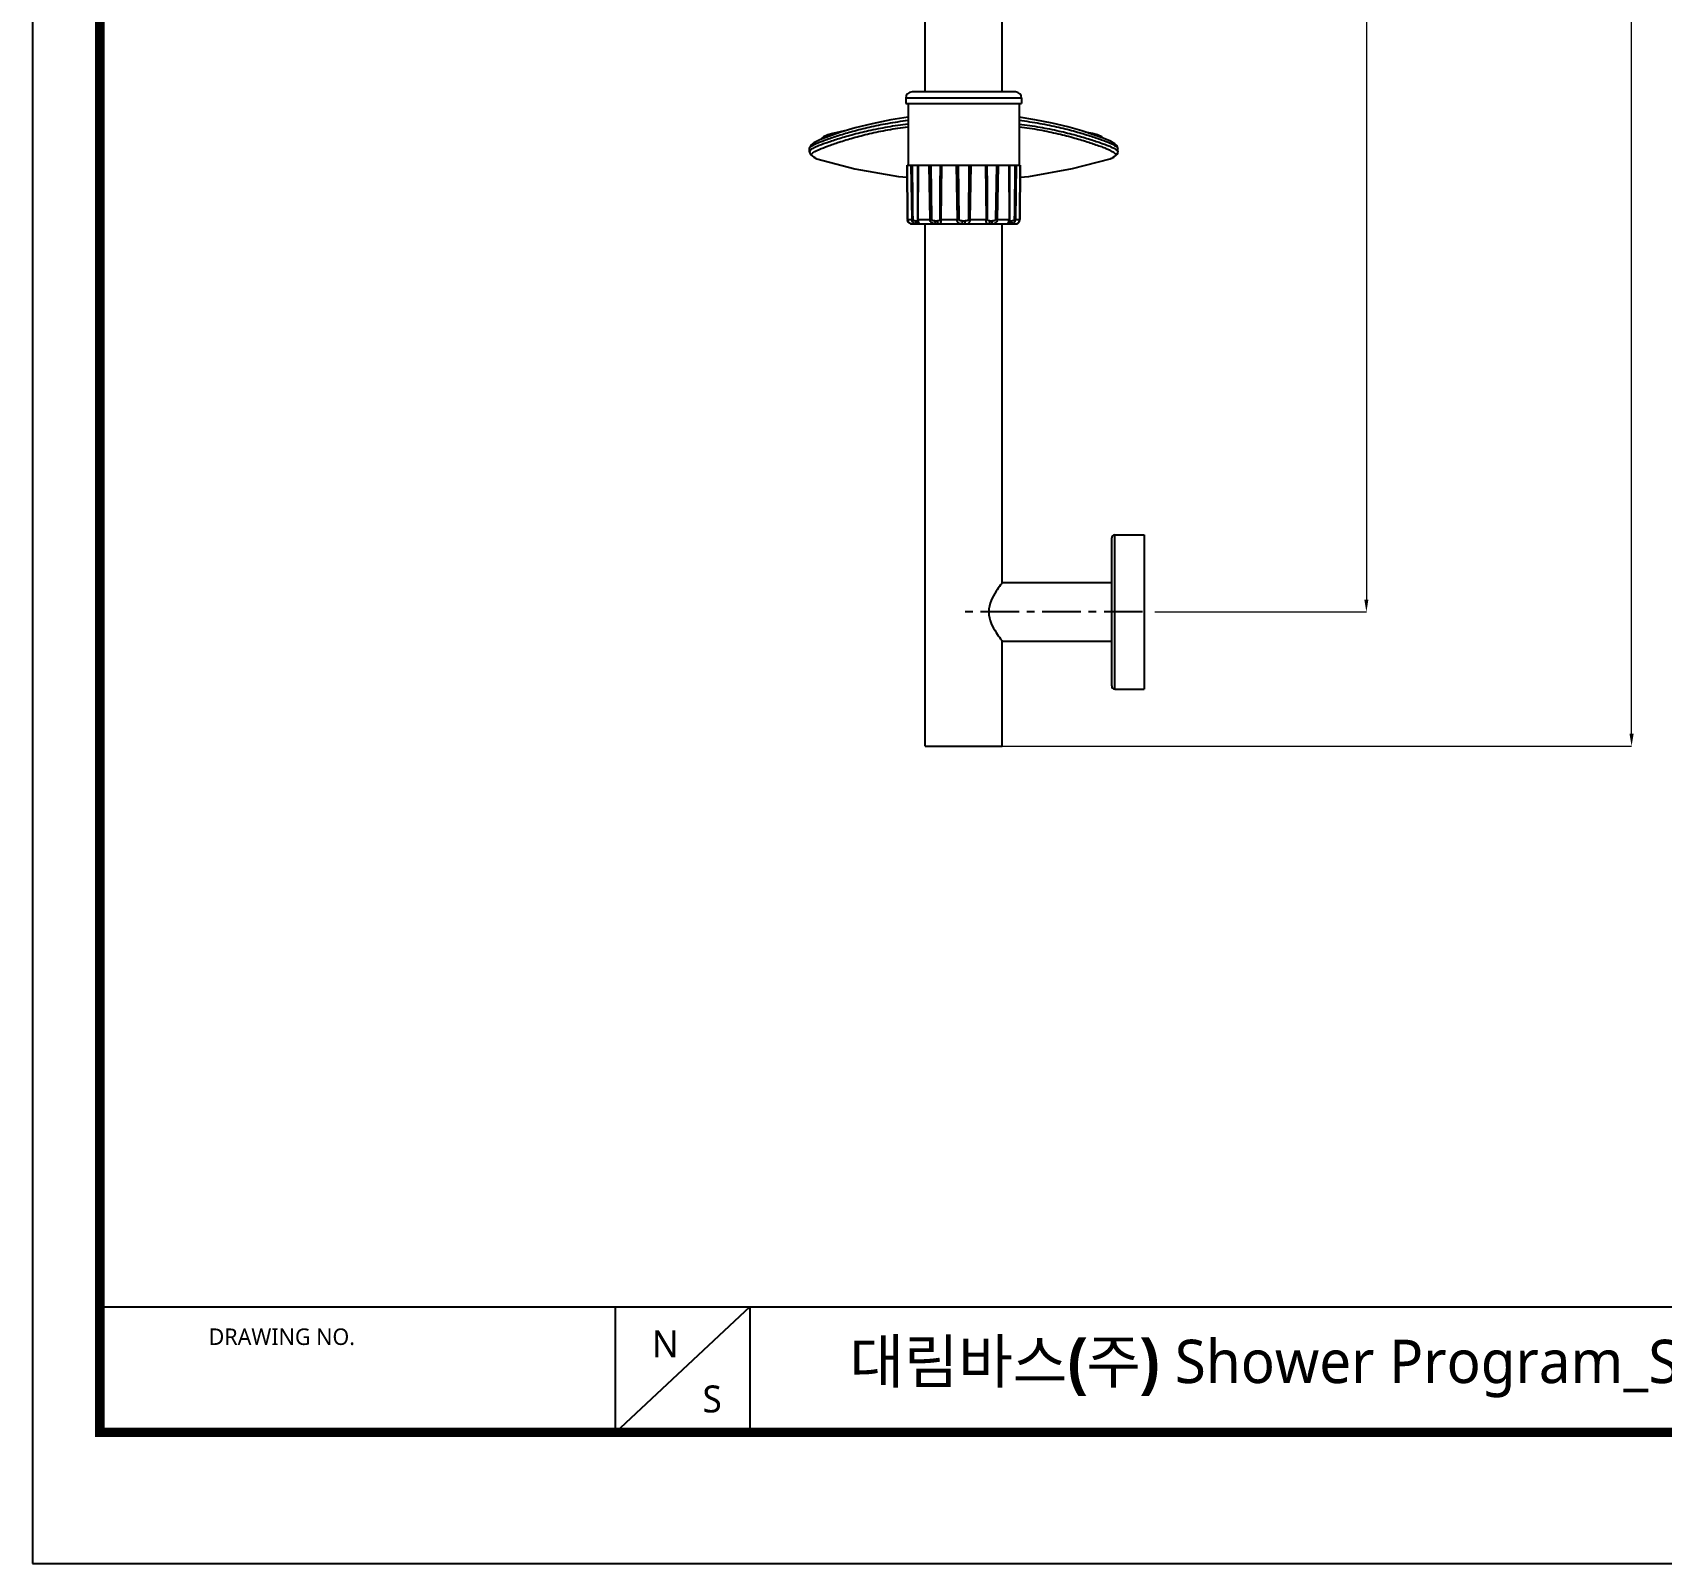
# Model space of a CAD drawing. Extents: x 0 to 1354, y 0 to 992.
# Drawn here: x 0 to 528, y 0 to 496 of the extents above; entities that cross this region are included whole.
import ezdxf

# ---------------------------------------------------------------- set-up
doc = ezdxf.new("R2010")
doc.units = 0
doc.header["$LTSCALE"] = 10
doc.header["$MEASUREMENT"] = 0
doc.header["$PDMODE"] = 3
doc.header["$PDSIZE"] = -10
doc.linetypes.add('CENTER', pattern=[2, 1.25, -0.25, 0.25, -0.25])
doc.layers.get('0').update_dxf_attribs({"linetype": 'CONTINUOUS'})
doc.layers.get('DEFPOINTS').update_dxf_attribs({"linetype": 'CONTINUOUS'})
doc.layers.add('DEFAULT_1', color=7, linetype='CENTER')
doc.layers.add('치수', color=7, linetype='CONTINUOUS', lineweight=25)
doc.styles.add('Daelim Dimension', font='')
doc.styles.get('Daelim Dimension').set_extended_font_data('NanumGothic')
doc.dimstyles.new('DEFAULT', dxfattribs={"dimscale": 2, "dimtxt": 2, "dimasz": 2, "dimexe": 0, "dimexo": 2, "dimgap": 1, "dimtad": 1, "dimdec": 1, "dimzin": 9, "dimdsep": 46, "dimtxsty": 'Daelim Dimension', "dimcen": 0.5, "dimclrd": 252, "dimclre": 252, "dimclrt": 3, "dimadec": 1, "dimazin": 0, "dimtfac": 1, "dimtdec": 1, "dimtix": 1, "dimtmove": 0, "dimatfit": 3, "dimfxl": 1, "dimtolj": 1, "dimtzin": 1, "dimlwd": 9, "dimlwe": 9, "dimarcsym": 0})

# ---------------------------------------------------------------- blocks, each defined once
blk = doc.blocks.new('*D4')
at = {"layer": 'DEFPOINTS', "color": 0, "transparency": 16777216}
for p in [(314.36, 914.84), (518.4, 914.84), (301.86, 264.84)]:
    blk.add_point(p, dxfattribs=at)
at = {"layer": '치수', "color": 5, "lineweight": 9, "transparency": 16777216}
for p, q in [((318.36, 914.84), (518.4, 914.84)), ((518.4, 268.84), (518.4, 910.84)), ((305.86, 264.84), (518.4, 264.84))]:
    blk.add_line(p, q, dxfattribs=at)
at = {"layer": '치수', "color": 5, "transparency": 16777216}
for points in [[(517.73, 910.84), (519.06, 910.84), (518.4, 914.84)], [(517.73, 268.84), (519.06, 268.84), (518.4, 264.84)]]:
    blk.add_solid(points, dxfattribs=at)
at = {"layer": '치수', "color": 7, "transparency": 16777216, "insert": (489.73, 586.07), "char_height": 20, "attachment_point": 2, "rotation": 90, "line_spacing_factor": 0.9, "style": 'Daelim Dimension'}
blk.add_mtext('\\A1;650', dxfattribs=at)
blk = doc.blocks.new('*D5')
at = {"layer": 'DEFPOINTS', "color": 0, "transparency": 16777216}
for p in [(359.86, 871.34), (359.86, 308.34), (432.42, 308.34)]:
    blk.add_point(p, dxfattribs=at)
at = {"layer": '치수', "color": 5, "lineweight": 9, "transparency": 16777216}
for p, q in [((363.86, 871.34), (432.42, 871.34)), ((432.42, 867.34), (432.42, 312.34)), ((363.86, 308.34), (432.42, 308.34))]:
    blk.add_line(p, q, dxfattribs=at)
at = {"layer": '치수', "color": 5, "transparency": 16777216}
for points in [[(431.75, 867.34), (433.08, 867.34), (432.42, 871.34)], [(431.75, 312.34), (433.08, 312.34), (432.42, 308.34)]]:
    blk.add_solid(points, dxfattribs=at)
at = {"layer": '치수', "color": 7, "transparency": 16777216, "insert": (403.75, 581.67), "char_height": 20, "attachment_point": 2, "rotation": 90, "line_spacing_factor": 0.9, "style": 'Daelim Dimension'}
blk.add_mtext('\\A1;563', dxfattribs=at)

msp = doc.modelspace()

# ---------------------------------------------------------------- linework, layer by layer
at = {"color": 7, "linetype": 'Continuous'}
for p, q in [((289.36, 476.87), (289.36, 563.69)), ((314.36, 476.87), (314.36, 563.69)), ((318.61, 476.87), (285.11, 476.87)), ((283.11, 474.87), (283.11, 473.07)), ((283.11, 473.07), (320.61, 473.07)), ((283.86, 473.07), (283.86, 453.07)), ((319.86, 473.07), (319.86, 453.07)), ((320.61, 474.87), (320.61, 473.07)), ((259.45, 463.39), (259.45, 463.39)), ((343.58, 463.37), (341.33, 463.86)), ((343.58, 463.37), (343.58, 463.37)), ((251.89, 458.73), (251.87, 458.52)), ((251.87, 457.46), (251.87, 458.52)), ((251.89, 458.73), (251.89, 458.73)), ((252.25, 456.57), (252.25, 456.57)), ((254.24, 455.2), (254.23, 455.2)), ((349.37, 455.16), (349.36, 455.16)), ((351.42, 456.48), (351.42, 456.48)), ((351.86, 458.57), (351.86, 458.56)), ((351.86, 458.48), (351.86, 458.56)), ((351.86, 457.43), (351.86, 458.48)), ((283.51, 453.07), (320.21, 453.07)), ((283.51, 453.07), (283.64, 435.56)), ((283.64, 435.56), (283.52, 453.07)), ((284.77, 453.07), (285.01, 435.56)), ((287.15, 435.56), (287.18, 453.07)), ((290.6, 453.07), (290.9, 435.56)), ((291.16, 453.07), (291.39, 435.57)), ((294.61, 435.56), (294.78, 453.07)), ((299.45, 453.07), (299.72, 435.56)), ((300.04, 453.07), (300.24, 435.57)), ((303.48, 435.57), (303.69, 453.07)), ((304.01, 435.56), (304.27, 453.07)), ((308.95, 453.07), (309.12, 435.56)), ((312.34, 435.57), (312.56, 453.07)), ((312.83, 435.56), (313.12, 453.07)), ((316.54, 453.07), (316.57, 435.56)), ((318.72, 435.56), (318.95, 453.07)), ((320.09, 435.56), (320.21, 453.07)), ((320.21, 453.07), (320.09, 435.56)), ((283.64, 435.56), (283.65, 435.36)), ((283.65, 435.36), (283.72, 435.06)), ((283.72, 435.06), (283.85, 434.77)), ((284.3, 434.29), (284.59, 434.15)), ((284.59, 434.15), (284.87, 434.08)), ((284.87, 434.08), (285.03, 434.07)), ((285.03, 434.07), (318.7, 434.07)), ((289.36, 264.84), (289.36, 434.07)), ((314.36, 317.84), (314.36, 434.07)), ((318.7, 434.07), (318.87, 434.08)), ((320.01, 435.06), (320.08, 435.37)), ((350.86, 333.34), (360.36, 333.34)), ((360.36, 333.34), (360.36, 283.34)), ((349.86, 284.34), (349.86, 332.34)), ((314.36, 317.84), (349.86, 317.84)), ((314.36, 298.84), (349.86, 298.84)), ((314.36, 264.84), (314.36, 298.84)), ((350.86, 283.34), (360.36, 283.34)), ((289.36, 264.84), (314.36, 264.84))]:
    msp.add_line(p, q, dxfattribs=at)
at = {"color": 9, "linetype": 'Continuous'}
for p, q in [((320.61, 474.87), (283.11, 474.87)), ((251.87, 457.49), (251.87, 458.54)), ((251.87, 458.54), (251.87, 458.54)), ((251.87, 458.54), (251.87, 458.54)), ((351.82, 458.54), (351.83, 458.54)), ((351.86, 458.54), (351.86, 458.53)), ((351.86, 458.49), (351.86, 458.48)), ((351.86, 458.48), (351.86, 458.48)), ((283.64, 435.56), (285.01, 435.56)), ((283.64, 435.56), (283.64, 435.56)), ((286.18, 435.07), (286.66, 435.07)), ((287.15, 435.56), (290.9, 435.56)), ((291.39, 435.57), (290.9, 435.56)), ((292.53, 435.07), (293.37, 435.07)), ((294.61, 435.56), (299.72, 435.56)), ((301.38, 435.07), (302.35, 435.07)), ((304.01, 435.56), (309.12, 435.56)), ((310.36, 435.07), (311.2, 435.07)), ((312.83, 435.56), (312.34, 435.57)), ((312.83, 435.56), (316.57, 435.56)), ((317.06, 435.07), (317.55, 435.07)), ((318.72, 435.56), (320.09, 435.56)), ((320.09, 435.56), (320.09, 435.56)), ((350.86, 283.34), (350.86, 333.34))]:
    msp.add_line(p, q, dxfattribs=at)
at = {"color": 5}
msp.add_line((21.77, 83.13), (1112.08, 83.13), dxfattribs=at)
at = {"color": 5, "ltscale": 40}
for p, q in [((188.9, 83.13), (188.9, 42.33)), ((188.9, 83.13), (188.9, 42.33)), ((232.57, 83.13), (188.9, 42.33)), ((232.57, 83.13), (188.9, 42.33)), ((232.57, 83.13), (232.57, 42.33)), ((232.57, 83.13), (232.57, 42.33))]:
    msp.add_line(p, q, dxfattribs=at)
at = {"ltscale": 0.5}
msp.add_lwpolyline([(0, 0), (1354.08, 0), (1354.08, 992.16), (0, 992.16)], close=True, dxfattribs=at)
at = {"color": 5, "linetype": 'ByBlock', "lineweight": 200, "const_width": 3.12}
msp.add_lwpolyline([(21.77, 42.48), (1332.17, 42.48), (1332.17, 969.12), (21.77, 969.12)], close=True, dxfattribs=at)
at = {"color": 7, "linetype": 'Continuous'}
for points in [[(283.86, 468.62), (278.22, 467.77), (272.19, 466.55), (266.73, 465.17), (262.02, 463.76), (258.18, 462.45), (255.21, 461.28), (253.26, 460.32), (252.31, 459.55), (251.89, 458.73)], [(351.86, 458.57), (351.58, 459.34), (350.85, 460.07), (349.48, 460.85), (347.09, 461.87), (344, 463), (340.16, 464.24), (335.64, 465.54), (330.52, 466.78), (324.95, 467.86), (319.86, 468.62)], [(259.45, 463.39), (257.81, 462.92), (256.47, 462.31), (255.54, 461.59), (255.4, 461.36)], [(264.32, 464.45), (264.23, 464.43), (259.45, 463.39)], [(347.24, 461.81), (346.62, 462.28), (345.25, 462.9), (343.58, 463.37)], [(251.87, 457.46), (251.91, 457.17), (252.08, 456.79), (252.25, 456.57)], [(252.25, 456.57), (253.29, 455.67), (254.05, 455.26), (254.23, 455.2)], [(254.24, 455.2), (266.58, 451.98), (280.74, 449.47), (283.54, 449.22)], [(320.19, 449.22), (323.01, 449.48), (337.18, 451.99), (349.36, 455.16)], [(349.37, 455.16), (349.59, 455.23), (350.53, 455.75), (351.42, 456.48)], [(351.42, 456.48), (351.6, 456.68), (351.79, 457.03), (351.86, 457.43)], [(283.85, 434.77), (284.05, 434.51), (284.3, 434.29)], [(284.59, 434.15), (284.86, 434.08), (285.01, 434.07)], [(318.87, 434.08), (319.14, 434.15), (319.43, 434.29), (319.68, 434.51), (319.88, 434.77), (320.01, 435.06), (320.08, 435.36), (320.09, 435.56)], [(318.87, 434.08), (318.87, 434.08), (319.15, 434.15), (319.43, 434.3), (319.69, 434.51), (319.88, 434.78), (320.01, 435.06)]]:
    msp.add_lwpolyline(points, dxfattribs=at)
for centre, radius, start, end in [((285.11, 474.87), 2, 90, 180), ((318.61, 474.87), 2, 0, 90), ((350.86, 332.34), 1, 90, 180), ((350.86, 284.34), 1, 180, 270)]:
    msp.add_arc(centre, radius, start, end, dxfattribs=at)
at = {"color": 9, "linetype": 'Continuous'}
for centre, radius, start, end in [((263.45, 447.66), 16.05, 102.6952, 104.388), ((456.22, -431.73), 916.32, 102.23617, 102.36977), ((339.51, 447.33), 16.37, 75.6722, 77.3187), ((252.03, 458.51), 0.161, 170.1336, 180.0331), ((252.85, 457.49), 0.977, 180.1064, 181.6469), ((252.01, 457.46), 0.14, 168.528, 179.7865), ((252.87, 457.49), 0.996, 181.6663, 198.7246), ((252.88, 457.5), 1, 198.8363, 252.9987), ((252.96, 457.25), 0.976, 223.8347, 253.6576), ((350.86, 457.44), 1, 286.9323, 305.4909), ((350.87, 457.44), 0.989, 341.3478, 351.0967), ((350.87, 457.44), 0.993, 351.064, 359.9319), ((351.39, 458.45), 0.478, 4.3141, 9.9249), ((351.71, 458.48), 0.153, 1.3792, 4.2044), ((351.71, 457.43), 0.152, 0.0769, 4.2283), ((285.26, 435.57), 1.62, 180.4654, 191.8446), ((285.03, 435.34), 1.27, 269.8725, 270.0004), ((297.76, 568.67), 133.13, 270.8459, 271.0705), ((306.07, 574.58), 139.03, 268.9341, 269.1491), ((318.7, 435.36), 1.29, 270.045, 278.6832), ((318.7, 435.35), 1.27, 278.6476, 284.263), ((318.7, 435.37), 1.3, 284.254, 291.7148), ((318.69, 435.39), 1.33, 291.7188, 296.6563), ((318.67, 435.43), 1.37, 296.6558, 306.3075), ((318.66, 435.44), 1.38, 306.2979, 309.8369), ((318.63, 435.48), 1.43, 309.8563, 320.7611), ((318.6, 435.51), 1.47, 320.7043, 322.6837), ((318.56, 435.54), 1.52, 322.7053, 334.0302), ((318.55, 435.54), 1.53, 333.9958, 334.9373), ((318.51, 435.56), 1.58, 334.9677, 347.6322), ((318.46, 435.57), 1.62, 347.9852, 359.5306), ((318.5, 435.56), 1.59, 347.5956, 347.9637)]:
    msp.add_arc(centre, radius, start, end, dxfattribs=at)
for points, knots in [([(283.86, 466.43), (281.62, 466.15), (277.32, 465.52), (271.23, 464.3), (265.83, 462.96), (261.2, 461.61), (257.45, 460.37), (254.91, 459.43), (253.39, 458.74), (252.62, 458.31), (252.11, 457.93), (251.9, 457.63), (251.87, 457.49)], [0, 0, 0, 0, 0.202006, 0.388419, 0.55568, 0.700357, 0.819138, 0.909145, 0.942763, 0.968729, 0.987379, 1, 1, 1, 1]), ([(251.91, 458.66), (251.97, 458.8), (252.24, 459.1), (252.81, 459.49), (253.63, 459.92), (255.2, 460.62), (257.77, 461.58), (261.53, 462.84), (266.12, 464.19), (271.45, 465.54), (277.44, 466.75), (281.66, 467.39), (283.86, 467.67)], [0, 0, 0, 0, 0.014047, 0.034445, 0.062031, 0.097019, 0.188844, 0.308155, 0.452132, 0.61761, 0.801348, 1, 1, 1, 1]), ([(252.58, 456.54), (252.61, 456.68), (252.81, 456.98), (253.32, 457.36), (254.07, 457.79), (255.56, 458.48), (258.03, 459.44), (261.7, 460.69), (266.21, 462.06), (271.49, 463.42), (277.45, 464.66), (281.66, 465.31), (283.85, 465.59)], [0, 0, 0, 0, 0.012853, 0.031672, 0.057758, 0.091441, 0.181456, 0.300112, 0.444619, 0.611675, 0.797986, 1, 1, 1, 1]), ([(319.87, 467.67), (322.11, 467.39), (326.41, 466.73), (332.51, 465.49), (337.92, 464.11), (342.54, 462.73), (346.29, 461.46), (348.83, 460.5), (350.35, 459.8), (351.11, 459.37), (351.62, 458.98), (351.83, 458.68), (351.86, 458.54)], [0, 0, 0, 0, 0.201969, 0.388365, 0.555647, 0.700376, 0.819209, 0.909221, 0.942819, 0.968754, 0.987375, 1, 1, 1, 1]), ([(319.87, 466.43), (322.13, 466.15), (326.47, 465.51), (332.6, 464.28), (338.04, 462.92), (342.68, 461.56), (345.99, 460.47), (348.17, 459.66), (349.44, 459.15), (350.45, 458.68), (351.11, 458.31), (351.49, 458.02), (351.73, 457.78), (351.85, 457.57), (351.86, 457.44)], [0, 0, 0, 0, 0.203549, 0.391193, 0.559278, 0.704278, 0.8228, 0.871185, 0.911932, 0.944883, 0.970064, 0.979859, 0.987936, 1, 1, 1, 1]), ([(319.87, 465.59), (322.09, 465.3), (326.33, 464.65), (332.34, 463.4), (337.66, 462.02), (342.18, 460.64), (345.42, 459.53), (347.55, 458.72), (348.79, 458.2), (349.77, 457.73), (350.42, 457.36), (350.79, 457.07), (351.03, 456.83), (351.14, 456.62), (351.15, 456.48)], [0, 0, 0, 0, 0.203535, 0.391059, 0.558951, 0.703805, 0.822208, 0.87057, 0.911341, 0.944353, 0.969654, 0.979526, 0.987699, 1, 1, 1, 1]), ([(259.46, 463.2), (258.85, 463.05), (258.01, 462.78), (257.06, 462.27), (256.7, 461.99), (256.56, 461.84)], [0, 0, 0, 0, 0.585041, 0.812525, 1, 1, 1, 1]), ([(259.92, 463.31), (259.89, 463.33), (259.74, 463.4), (259.57, 463.41), (259.45, 463.39)], [0, 0, 0, 0, 0.237089, 1, 1, 1, 1]), ([(343.1, 463.3), (343.14, 463.32), (343.28, 463.39), (343.46, 463.4), (343.58, 463.37)], [0, 0, 0, 0, 0.240999, 1, 1, 1, 1]), ([(345.75, 462.38), (345.44, 462.55), (344.72, 462.86), (343.97, 463.09), (343.56, 463.19)], [0, 0, 0, 0, 0.45227, 1, 1, 1, 1]), ([(252.68, 456.31), (252.67, 456.33), (252.61, 456.39), (252.57, 456.48), (252.58, 456.54)], [0, 0, 0, 0, 0.318166, 1, 1, 1, 1]), ([(254.23, 455.2), (253.99, 455.27), (253.43, 455.6), (252.95, 456.03), (252.68, 456.31)], [0, 0, 0, 0, 0.399496, 1, 1, 1, 1]), ([(351.03, 456.25), (350.74, 455.99), (350.23, 455.55), (349.63, 455.24), (349.37, 455.16)], [0, 0, 0, 0, 0.582827, 1, 1, 1, 1]), ([(351.16, 456.48), (351.16, 456.47), (351.15, 456.38), (351.08, 456.3), (351.03, 456.25)], [0, 0, 0, 0, 0.195925, 1, 1, 1, 1]), ([(285.02, 434.07), (284.91, 434.07), (284.65, 434.11), (284.25, 434.3), (283.87, 434.68), (283.72, 435.04), (283.68, 435.24)], [0, 0, 0, 0, 0.173675, 0.40765, 0.686548, 1, 1, 1, 1]), ([(285.34, 435.57), (285.31, 435.57), (285.2, 435.56), (285.09, 435.56), (285.01, 435.56)], [0, 0, 0, 0, 0.294052, 1, 1, 1, 1]), ([(286.98, 434.07), (286.77, 434.07), (286.33, 434.1), (285.79, 434.3), (285.42, 434.59), (285.2, 434.87), (285.05, 435.2), (285.01, 435.44), (285.01, 435.56)], [0, 0, 0, 0, 0.230272, 0.480983, 0.609784, 0.739502, 0.869699, 1, 1, 1, 1]), ([(286.18, 435.07), (286.09, 435.07), (285.91, 435.08), (285.65, 435.14), (285.45, 435.27), (285.36, 435.43), (285.34, 435.52), (285.34, 435.57)], [0, 0, 0, 0, 0.246888, 0.498453, 0.748082, 0.873869, 1, 1, 1, 1]), ([(286.18, 435.07), (286.18, 434.95), (286.22, 434.69), (286.39, 434.36), (286.66, 434.13), (286.88, 434.07), (286.98, 434.07)], [0, 0, 0, 0, 0.264346, 0.536191, 0.785218, 1, 1, 1, 1]), ([(286.96, 435.57), (286.96, 435.48), (286.96, 435.37), (286.93, 435.23), (286.91, 435.16), (286.86, 435.11), (286.81, 435.08), (286.74, 435.07), (286.69, 435.07), (286.66, 435.07)], [0, 0, 0, 0, 0.370723, 0.510316, 0.617978, 0.704775, 0.789179, 0.885548, 1, 1, 1, 1]), ([(287.58, 434.07), (287.47, 434.07), (287.29, 434.11), (287.08, 434.23), (286.88, 434.4), (286.71, 434.69), (286.66, 434.95), (286.66, 435.07)], [0, 0, 0, 0, 0.230413, 0.356481, 0.487111, 0.751012, 1, 1, 1, 1]), ([(287.15, 435.56), (287.11, 435.56), (287.05, 435.56), (286.98, 435.56), (286.96, 435.57)], [0, 0, 0, 0, 0.688794, 1, 1, 1, 1]), ([(287.58, 434.07), (287.59, 434.07), (287.6, 434.07), (287.6, 434.08), (287.59, 434.09), (287.58, 434.11), (287.55, 434.13), (287.52, 434.17), (287.48, 434.23), (287.44, 434.3), (287.4, 434.38), (287.35, 434.49), (287.29, 434.65), (287.22, 434.89), (287.17, 435.21), (287.15, 435.44), (287.15, 435.56)], [0, 0, 0, 0, 0.008183, 0.013879, 0.019839, 0.028101, 0.051583, 0.084349, 0.126414, 0.177813, 0.23854, 0.308469, 0.387302, 0.569279, 0.777302, 1, 1, 1, 1]), ([(292.92, 434.07), (292.69, 434.07), (292.33, 434.09), (291.87, 434.21), (291.56, 434.37), (291.28, 434.59), (291.07, 434.87), (290.93, 435.2), (290.9, 435.44), (290.9, 435.56)], [0, 0, 0, 0, 0.25315, 0.377672, 0.500859, 0.623835, 0.747712, 0.87327, 1, 1, 1, 1]), ([(292.53, 435.07), (292.4, 435.07), (292.15, 435.08), (291.84, 435.12), (291.63, 435.21), (291.5, 435.31), (291.41, 435.43), (291.39, 435.52), (291.39, 435.57)], [0, 0, 0, 0, 0.287156, 0.554607, 0.677972, 0.792342, 0.898843, 1, 1, 1, 1]), ([(292.53, 435.07), (292.53, 434.95), (292.55, 434.71), (292.61, 434.43), (292.7, 434.24), (292.77, 434.14), (292.84, 434.09), (292.9, 434.07), (292.92, 434.07)], [0, 0, 0, 0, 0.322813, 0.628964, 0.75485, 0.856822, 0.93586, 1, 1, 1, 1]), ([(294.2, 435.57), (294.19, 435.48), (294.16, 435.35), (294.05, 435.22), (293.91, 435.12), (293.67, 435.07), (293.47, 435.07), (293.37, 435.07)], [0, 0, 0, 0, 0.239594, 0.351326, 0.46319, 0.707888, 1, 1, 1, 1]), ([(293.97, 434.07), (293.89, 434.07), (293.76, 434.12), (293.63, 434.24), (293.5, 434.42), (293.39, 434.7), (293.37, 434.95), (293.37, 435.07)], [0, 0, 0, 0, 0.182603, 0.294575, 0.42154, 0.708388, 1, 1, 1, 1]), ([(293.97, 434.07), (294.03, 434.07), (294.14, 434.07), (294.3, 434.12), (294.42, 434.23), (294.5, 434.39), (294.55, 434.62), (294.58, 434.89), (294.6, 435.21), (294.61, 435.44), (294.61, 435.56)], [0, 0, 0, 0, 0.102313, 0.18395, 0.262076, 0.356491, 0.478755, 0.631027, 0.808299, 1, 1, 1, 1]), ([(294.61, 435.56), (294.57, 435.56), (294.43, 435.56), (294.29, 435.56), (294.2, 435.57)], [0, 0, 0, 0, 0.301626, 1, 1, 1, 1]), ([(301.26, 434.07), (301.16, 434.07), (300.95, 434.08), (300.66, 434.12), (300.4, 434.21), (300.16, 434.37), (299.97, 434.6), (299.83, 434.88), (299.74, 435.21), (299.72, 435.44), (299.72, 435.56)], [0, 0, 0, 0, 0.128781, 0.247486, 0.359488, 0.471036, 0.58871, 0.716523, 0.854948, 1, 1, 1, 1]), ([(301.38, 435.07), (301.24, 435.07), (300.99, 435.07), (300.68, 435.12), (300.47, 435.21), (300.35, 435.31), (300.26, 435.43), (300.24, 435.52), (300.24, 435.57)], [0, 0, 0, 0, 0.300707, 0.56643, 0.685501, 0.795521, 0.899389, 1, 1, 1, 1]), ([(301.38, 435.07), (301.38, 434.95), (301.38, 434.71), (301.36, 434.43), (301.33, 434.25), (301.31, 434.15), (301.29, 434.1), (301.27, 434.07), (301.26, 434.07)], [0, 0, 0, 0, 0.360829, 0.6941, 0.822479, 0.916143, 0.97292, 1, 1, 1, 1]), ([(303.48, 435.57), (303.48, 435.52), (303.46, 435.43), (303.38, 435.31), (303.26, 435.21), (303.05, 435.12), (302.74, 435.07), (302.48, 435.07), (302.35, 435.07)], [0, 0, 0, 0, 0.100614, 0.204486, 0.314512, 0.433587, 0.69932, 1, 1, 1, 1]), ([(302.47, 434.07), (302.46, 434.07), (302.44, 434.1), (302.42, 434.15), (302.4, 434.25), (302.37, 434.43), (302.35, 434.71), (302.35, 434.95), (302.35, 435.07)], [0, 0, 0, 0, 0.02708, 0.083857, 0.177522, 0.3059, 0.639171, 1, 1, 1, 1]), ([(302.47, 434.07), (302.57, 434.07), (302.77, 434.08), (303.07, 434.12), (303.33, 434.21), (303.65, 434.43), (303.94, 434.89), (304, 435.33), (304.01, 435.56)], [0, 0, 0, 0, 0.129259, 0.248187, 0.360618, 0.472574, 0.716975, 1, 1, 1, 1]), ([(309.53, 435.57), (309.51, 435.57), (309.37, 435.56), (309.23, 435.56), (309.12, 435.56)], [0, 0, 0, 0, 0.195005, 1, 1, 1, 1]), ([(309.76, 434.07), (309.7, 434.07), (309.58, 434.07), (309.42, 434.12), (309.31, 434.23), (309.23, 434.39), (309.18, 434.62), (309.14, 434.89), (309.12, 435.21), (309.12, 435.44), (309.12, 435.56)], [0, 0, 0, 0, 0.102314, 0.183947, 0.26207, 0.356489, 0.478753, 0.631026, 0.808298, 1, 1, 1, 1]), ([(310.36, 435.07), (310.25, 435.07), (310.06, 435.07), (309.82, 435.12), (309.68, 435.22), (309.57, 435.35), (309.53, 435.48), (309.53, 435.57)], [0, 0, 0, 0, 0.292115, 0.536814, 0.648677, 0.760408, 1, 1, 1, 1]), ([(310.36, 435.07), (310.36, 434.95), (310.33, 434.7), (310.23, 434.42), (310.1, 434.24), (309.96, 434.12), (309.84, 434.07), (309.76, 434.07)], [0, 0, 0, 0, 0.291612, 0.57846, 0.705425, 0.817397, 1, 1, 1, 1]), ([(310.8, 434.07), (311.04, 434.07), (311.51, 434.09), (312.19, 434.33), (312.7, 434.85), (312.83, 435.32), (312.83, 435.56)], [0, 0, 0, 0, 0.254442, 0.502431, 0.748646, 1, 1, 1, 1]), ([(310.8, 434.07), (310.83, 434.07), (310.88, 434.09), (310.96, 434.14), (311.03, 434.24), (311.11, 434.43), (311.18, 434.71), (311.2, 434.95), (311.2, 435.07)], [0, 0, 0, 0, 0.06414, 0.143178, 0.24515, 0.371036, 0.677187, 1, 1, 1, 1]), ([(312.34, 435.57), (312.34, 435.52), (312.32, 435.43), (312.23, 435.31), (312.1, 435.21), (311.89, 435.12), (311.58, 435.08), (311.33, 435.07), (311.2, 435.07)], [0, 0, 0, 0, 0.101161, 0.207666, 0.322041, 0.44541, 0.71287, 1, 1, 1, 1]), ([(316.14, 434.07), (316.14, 434.07), (316.13, 434.07), (316.13, 434.09), (316.15, 434.1), (316.17, 434.13), (316.21, 434.17), (316.24, 434.23), (316.29, 434.3), (316.33, 434.38), (316.38, 434.49), (316.44, 434.65), (316.51, 434.89), (316.56, 435.21), (316.57, 435.44), (316.57, 435.56)], [0, 0, 0, 0, 0.008183, 0.0139, 0.028068, 0.051394, 0.084043, 0.126213, 0.177762, 0.238503, 0.308309, 0.387003, 0.569069, 0.777245, 1, 1, 1, 1]), ([(317.06, 435.07), (317.06, 434.95), (317.02, 434.69), (316.85, 434.4), (316.65, 434.23), (316.44, 434.11), (316.26, 434.07), (316.14, 434.07)], [0, 0, 0, 0, 0.248988, 0.512889, 0.643519, 0.769587, 1, 1, 1, 1]), ([(316.77, 435.57), (316.75, 435.56), (316.68, 435.56), (316.62, 435.56), (316.57, 435.56)], [0, 0, 0, 0, 0.311206, 1, 1, 1, 1]), ([(316.75, 434.07), (316.96, 434.07), (317.4, 434.1), (317.94, 434.3), (318.31, 434.59), (318.53, 434.87), (318.68, 435.2), (318.71, 435.44), (318.72, 435.56)], [0, 0, 0, 0, 0.230338, 0.481098, 0.609928, 0.739614, 0.869724, 1, 1, 1, 1]), ([(316.75, 434.07), (316.85, 434.07), (317.07, 434.13), (317.34, 434.36), (317.51, 434.69), (317.55, 434.95), (317.55, 435.07)], [0, 0, 0, 0, 0.214782, 0.463809, 0.735654, 1, 1, 1, 1]), ([(317.06, 435.07), (317.04, 435.07), (316.99, 435.07), (316.92, 435.08), (316.87, 435.11), (316.82, 435.16), (316.79, 435.23), (316.77, 435.37), (316.77, 435.48), (316.77, 435.57)], [0, 0, 0, 0, 0.11448, 0.210838, 0.295236, 0.382035, 0.489697, 0.629288, 1, 1, 1, 1]), ([(318.39, 435.57), (318.39, 435.52), (318.37, 435.43), (318.28, 435.27), (318.08, 435.14), (317.81, 435.08), (317.63, 435.07), (317.55, 435.07)], [0, 0, 0, 0, 0.126135, 0.251927, 0.501564, 0.753135, 1, 1, 1, 1]), ([(318.72, 435.56), (318.69, 435.56), (318.58, 435.56), (318.47, 435.57), (318.39, 435.57)], [0, 0, 0, 0, 0.195345, 1, 1, 1, 1])]:
    msp.add_open_spline(points, degree=3, knots=knots, dxfattribs=at)
for points in [[(251.87, 458.54), (251.88, 458.58), (251.89, 458.62), (251.91, 458.66)], [(351.42, 456.48), (351.31, 456.38), (351.17, 456.3), (351.03, 456.25)], [(351.81, 457.12), (351.74, 456.93), (351.61, 456.75), (351.44, 456.63)]]:
    msp.add_open_spline(points, degree=3, dxfattribs=at)
at = {"color": 7, "linetype": 'Continuous'}
for points in [[(285.15, 453.07), (285.22, 447.24), (285.28, 441.4), (285.34, 435.57)], [(286.96, 435.57), (286.97, 441.4), (286.97, 447.24), (286.98, 453.07)], [(294.2, 435.57), (294.24, 441.4), (294.28, 447.24), (294.32, 453.07)], [(309.4, 453.07), (309.45, 447.24), (309.49, 441.4), (309.53, 435.57)], [(316.75, 453.07), (316.75, 447.24), (316.76, 441.4), (316.77, 435.57)], [(318.39, 435.57), (318.45, 441.4), (318.51, 447.24), (318.57, 453.07)]]:
    msp.add_open_spline(points, degree=3, dxfattribs=at)
msp.add_open_spline([(314.36, 317.84), (314.17, 317.59), (313.48, 316.67), (312.19, 314.8), (310.6, 312), (309.67, 308.34), (310.6, 304.69), (312.19, 301.89), (313.48, 300.02), (314.17, 299.1), (314.36, 298.84)], degree=3, knots=[0, 0, 0, 0, 0.045658, 0.162814, 0.320935, 0.500001, 0.679069, 0.837187, 0.954342, 1, 1, 1, 1], dxfattribs=at)
at = {"layer": 'DEFAULT_1', "color": 7, "linetype": 'CENTER'}
msp.add_line((359.86, 308.34), (299.97, 308.34), dxfattribs=at)

# ---------------------------------------------------------------- texts
at = {"color": 5, "ltscale": 40, "style": 'Daelim Dimension'}
msp.add_text('DRAWING NO.', height=5.3435, dxfattribs=at).set_placement((57.08, 70.79))
at = {"char_height": 8.74, "width": 12.204, "attachment_point": 1, "style": 'Daelim Dimension'}
for s, insert in [('N', (200.78, 75.48)), ('S', (217.19, 57.66))]:
    msp.add_mtext(s, dxfattribs=dict(at, insert=insert))
at = {"color": 2, "insert": (264.87, 72.49), "char_height": 14.05378, "width": 678.0607, "attachment_point": 1, "style": 'Daelim Dimension'}
msp.add_mtext('{\\fPretendard Variable SemiBold|b0|i0|c129|p2;대림바스(주)} Shower Program_Slide Bar_{\\fGulim|b0|i0|c129|p50;슬라이드바}_DL S4114SN                             ', dxfattribs=at)

# ---------------------------------------------------------------- dimensions: what is measured, and where the dimension line sits
at = {"layer": '치수', "color": 5}
for base, p1, p2, angle, picture, middle in [((518.4, 914.84), (301.86, 264.84), (314.36, 914.84), 90, '*D4', (518.4, 586.07)), ((432.42, 308.34), (359.86, 871.34), (359.86, 308.34), 270, '*D5', (432.42, 581.67))]:
    dim = msp.add_linear_dim(base=base, p1=p1, p2=p2, angle=angle, dimstyle='DEFAULT', override={"dimtxt": 10, "dimclrd": 5, "dimclre": 5, "dimclrt": 7}, dxfattribs=at)
    dim.commit()
    dim.dimension.update_dxf_attribs({"geometry": picture, "text_midpoint": middle, "dimtype": 160})

doc.saveas('drawing.dxf')
